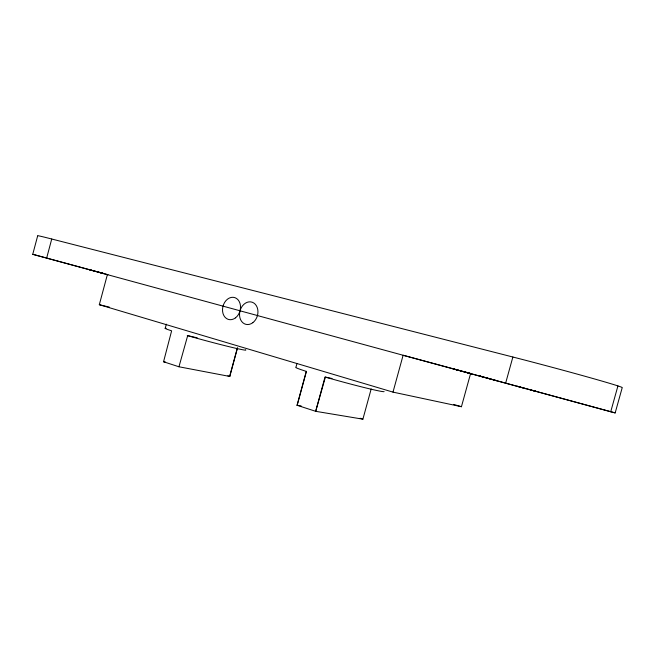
<?xml version="1.0" encoding="UTF-8"?>
<svg xmlns="http://www.w3.org/2000/svg" width="655" height="655" viewBox="0 0 655 655"><rect width="100%" height="100%" fill="white"/><g stroke="black" fill="none" stroke-linecap="round" stroke-linejoin="round"><path stroke-width="0.98" d="M239.648 310.675L32.75 254.304L37.671 235.833A57.861 0.901 15.4 0 1 51.737 239.01L512.873 357.016A79.353 1.629 14.9 0 1 622.25 387.539L615.168 412.92L524.172 388.145M46.644 258.119L51.737 239.01M392.992 392.124L403.112 355.264L470.609 373.473L461.439 406.714L392.992 392.124L99.314 304.706L107.363 274.666M165.191 328.384L166.321 324.168M237.503 347.985L229.79 376.453L178.954 366.775L163.553 361.756L171.626 330.832A41.764 1.384 15.1 0 1 166.108 328.253M178.954 366.775L187.682 335.663A41.764 1.384 15.1 0 0 228.759 346.61A41.764 1.384 15.1 0 0 245.535 349.786M229.635 376.42L237.347 347.952M296.936 363.599L295.937 367.258A45.834 1.662 15.3 0 0 305.975 371.279L306.434 371.41M371.18 388.931L362.895 419.175L315.653 411.315L297.034 405.257L306.27 371.369M297.198 405.289L306.172 372.376M315.653 411.315L325.019 377.01L332.019 378.508M315.71 411.324L325.379 377.116A45.834 1.662 15.3 0 0 384.117 391.608M505.627 383.2L512.873 357.016M610.73 411.733L617.927 385.951M297.034 405.257L301.169 405.961M163.553 361.756L165.559 362.149M187.264 335.548L197.229 337.808M99.314 304.706L109.262 307.072M32.75 254.304L104.079 273.634M518.138 386.507L517.327 386.294L520.725 387.22M454.062 369.092L452.998 368.806L457.968 370.165M496.023 380.44L496.875 380.67L495.352 380.252M91.692 270.31L89.498 269.721L90.324 269.95M100.6 272.775L98.348 272.169L99.249 272.415M101.32 272.938L103.465 273.512L96.662 271.661M96.31 271.579L91.397 270.245M107.993 274.699L101.869 273.127M240.025 310.814L257.71 315.595M486.256 377.796L489.678 378.705M487.377 378.082L479.1 375.839L482.096 376.658M488.597 378.426L494.738 380.096M455.454 369.469L471.575 373.858L470.085 373.448M519.44 386.859L523.378 387.924M530.108 389.774L536.126 391.403L532.646 390.445M464.256 371.86L615.168 412.92M257.448 315.563L525.793 388.693M453.587 404.405L461.439 406.714M360.127 418.25L362.895 419.175M227.858 375.806L229.79 376.453M252.822 322.686A11.512 9.031 -75 0 0 253.853 303.044A11.512 9.031 -75 0 0 239.542 313.835A11.512 9.031 -75 0 0 252.822 322.686M235.481 317.863A11.372 8.818 -75 0 0 236.545 298.467A11.372 8.818 -75 0 0 222.528 309.16A11.372 8.818 -75 0 0 235.481 317.863"/></g></svg>
